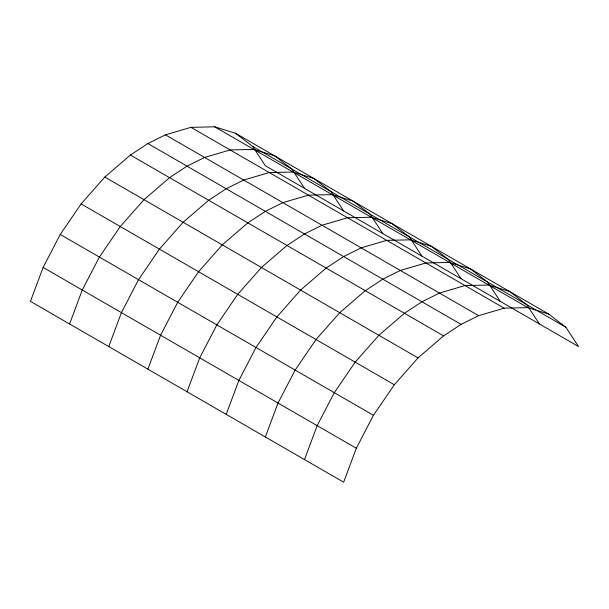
<?xml version="1.0" encoding="UTF-8"?>
<svg xmlns="http://www.w3.org/2000/svg" width="609" height="609" viewBox="0 0 609 609"><rect width="100%" height="100%" fill="white"/><g stroke="black" fill="none" stroke-linecap="round" stroke-linejoin="round"><path stroke-width="0.91" d="M43.117 267.42L30.45 301.364L343.651 482.183L356.318 448.247L373.454 415.3L394.32 384.743L418.033 357.894L443.58 335.886L461.097 324.376L478.613 315.66L504.168 308.169L527.881 307.636L548.747 314.092L565.883 327.254L578.55 346.567L265.349 165.747L252.682 146.434L235.546 133.264L214.68 126.817L190.967 127.342L165.42 134.833L147.903 143.549L130.387 155.059L104.832 177.067L81.119 203.924L60.253 234.473L43.117 267.42L356.318 448.247M69.601 323.965L82.268 290.021L99.404 257.074L120.27 226.525L143.983 199.676L169.53 177.668L187.047 166.158L204.563 157.442L230.118 149.951L253.831 149.418L274.697 155.874L291.833 169.036L304.5 188.348M108.752 346.567L121.419 312.63L138.555 279.676L159.421 249.127L183.134 222.277L208.681 200.27L226.198 188.76L243.714 180.043L269.262 172.553L292.975 172.02L313.848 178.475L330.984 191.637L343.651 210.95M147.903 369.168L160.57 335.232L177.706 302.285L198.572 271.728L222.285 244.879L247.833 222.871L265.349 211.361L282.865 202.645L308.413 195.154L332.126 194.621L352.999 201.077L370.127 214.239L382.802 233.552M187.047 391.777L199.722 357.833L216.857 324.886L237.723 294.337L261.436 267.48L286.984 245.473L304.5 233.963L322.016 225.246L347.564 217.756L371.277 217.223L392.143 223.678L409.278 236.84L421.953 256.153M226.198 414.379L238.873 380.435L256.001 347.488L276.874 316.939L300.587 290.082L326.135 268.074L343.651 256.564L361.167 247.848L386.715 240.357L410.428 239.832L431.294 246.28L448.43 259.449L461.097 278.762M265.349 436.98L278.016 403.036L295.152 370.089L316.025 339.54L339.738 312.691L365.286 290.683L382.802 279.173L400.319 270.457L425.866 262.966L449.579 262.433L470.445 268.889L487.581 282.051L500.248 301.364M304.5 459.582L317.167 425.645L334.303 392.691L355.169 362.142L378.882 335.293L404.437 313.285L421.953 301.775L439.47 293.058L465.017 285.568L488.73 285.035L509.596 291.49L526.732 304.652L539.399 323.965M235.546 133.264L548.747 314.092M252.682 146.434L565.883 327.254M214.68 126.817L527.881 307.636M190.967 127.342L504.168 308.169M165.42 134.833L478.613 315.66M147.903 143.549L461.097 324.376M130.387 155.059L443.58 335.886M104.832 177.067L418.033 357.894M81.119 203.924L394.32 384.743M60.253 234.473L373.454 415.3"/></g></svg>
